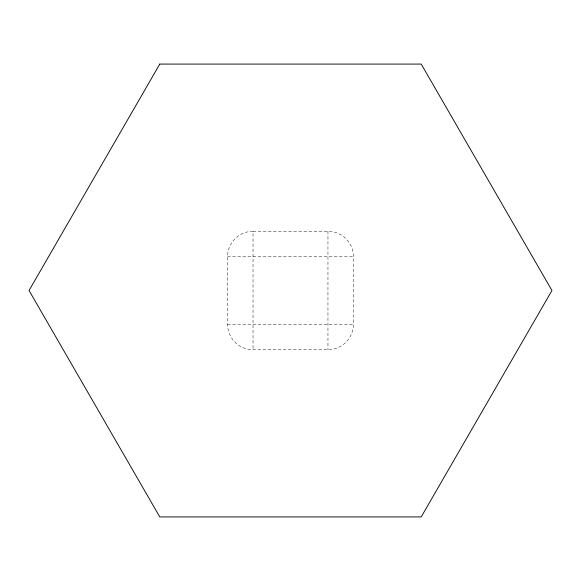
<?xml version="1.0" encoding="UTF-8"?>
<svg xmlns="http://www.w3.org/2000/svg" width="581" height="581" viewBox="0 0 581 581"><rect width="100%" height="100%" fill="white"/><g stroke="black" fill="none" stroke-linecap="round" stroke-linejoin="round"><path stroke-width="0.44" stroke-dasharray="2.9 2.18" d="M253.04 231.311L327.96 231.311A25.47 25.47 0 0 1 353.43 256.787L353.43 324.213A25.47 25.47 0 0 1 327.96 349.689L253.04 349.689A25.47 25.47 0 0 1 227.57 324.213L227.57 256.787A25.47 25.47 0 0 1 253.04 231.311L253.04 349.689M227.57 256.787L353.43 256.787M227.57 324.213L353.43 324.213M327.96 231.311L327.96 349.689"/><path stroke-width="0.87" d="M159.782 64.077L29.05 290.5L159.782 516.923L421.218 516.923L551.95 290.5L421.218 64.077L159.782 64.077"/></g></svg>
